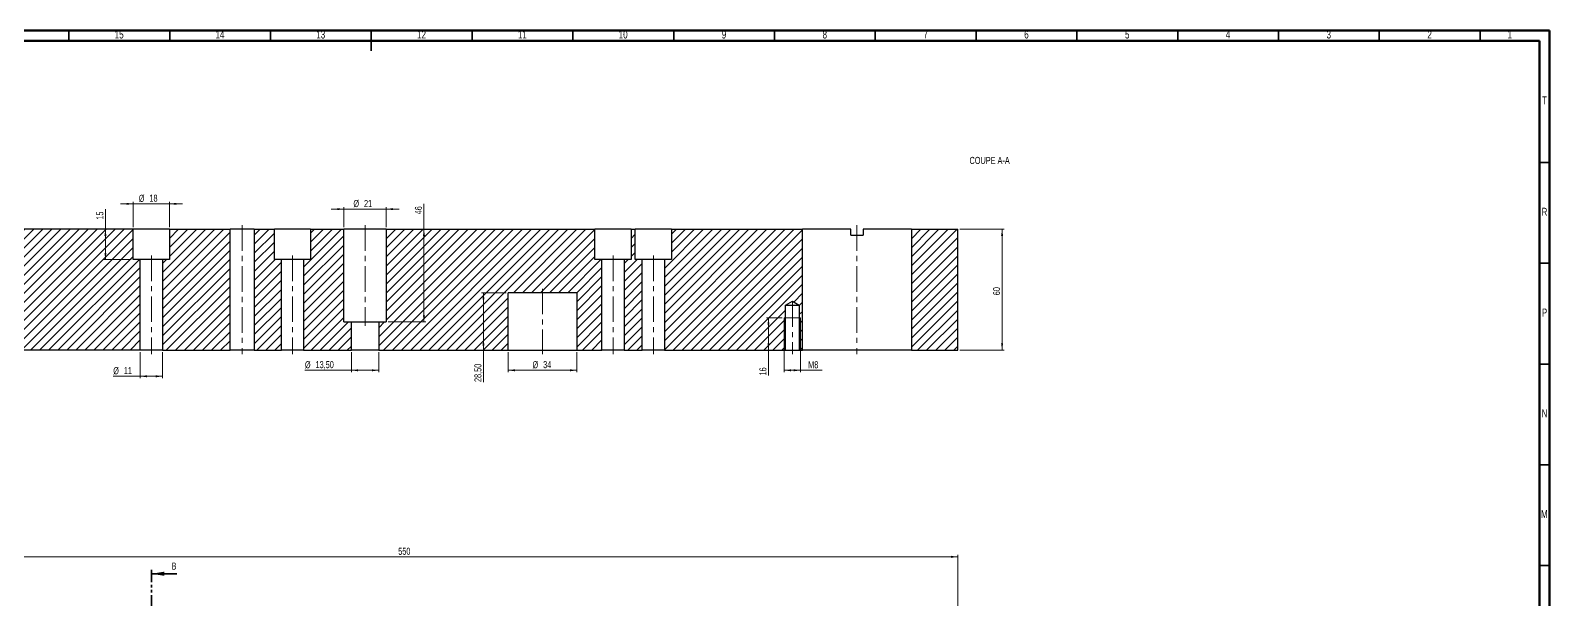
# Model space of a CAD drawing. Header units: millimetres. Extents: x 15 to 1184, y 5 to 836.
# Drawn here: x 430 to 1184, y 554 to 836 of the extents above; entities that cross this region are included whole.
import ezdxf

# ---------------------------------------------------------------- set-up
doc = ezdxf.new("R2010")
doc.units = ezdxf.units.MM
doc.linetypes.add('CENTERX2', pattern=[20.32, 12.7, -2.54, 2.54, -2.54])
doc.linetypes.add('PHANTOM', pattern=[12.7, 6.35, -1.27, 1.27, -1.27, 1.27, -1.27])
doc.styles.add('SLDTEXTSTYLE0', font='TXT', dxfattribs={"width": 0.75})
doc.dimstyles.new('SLDDIMSTYLE2', dxfattribs={"dimtxt": 3.5, "dimasz": 3.302, "dimexe": 0, "dimexo": 0.0625, "dimgap": 0.875, "dimtad": 1, "dimrnd": 1e-09, "dimzin": 12, "dimdsep": 46, "dimtxsty": 'SLDTEXTSTYLE0', "dimsah": 1, "dimcen": 0.09, "dimadec": 0, "dimazin": 3, "dimtfac": 1, "dimtofl": 0, "dimtmove": 0, "dimatfit": 3, "dimfxl": 1, "dimfrac": 2, "dimtolj": 1, "dimtzin": 12, "dimarcsym": 0})
doc.dimstyles.new('SLDDIMSTYLE3', dxfattribs={"dimtxt": 3.5, "dimasz": 3.302, "dimexe": 0, "dimexo": 0.0625, "dimgap": 0.875, "dimtad": 1, "dimrnd": 1e-09, "dimzin": 12, "dimdsep": 46, "dimtxsty": 'SLDTEXTSTYLE0', "dimsah": 1, "dimcen": 0.09, "dimadec": 0, "dimazin": 3, "dimtfac": 1, "dimtmove": 0, "dimatfit": 0, "dimfxl": 1, "dimfrac": 2, "dimtolj": 1, "dimtzin": 12, "dimarcsym": 0})

# ---------------------------------------------------------------- blocks, each defined once
blk = doc.blocks.new('_D_73')
at = {"color": 7, "linetype": 'Continuous', "lineweight": 18}
for p, q in [((340.4, 523.81), (340.4, 575.81)), ((890.4, 574.81), (340.4, 574.81)), ((890.4, 523.81), (890.4, 575.81))]:
    blk.add_line(p, q, dxfattribs=at)
for points in [[(340.4, 574.81), (343.7, 574.3), (343.7, 575.32)], [(890.4, 574.81), (887.1, 575.32), (887.1, 574.3)]]:
    blk.add_solid(points, dxfattribs=at)
at = {"color": 7, "linetype": 'Continuous', "lineweight": 18, "insert": (612.86, 579.32), "char_height": 3.5, "attachment_point": 1, "style": 'SLDTEXTSTYLE0'}
blk.add_mtext('550', dxfattribs=at)
blk = doc.blocks.new('_D_78')
at = {"color": 7, "linetype": 'Continuous', "lineweight": 18}
for p, q in [((667.4, 676.4), (667.4, 666.4)), ((701.4, 676.4), (701.4, 666.4)), ((701.4, 667.4), (667.4, 667.4))]:
    blk.add_line(p, q, dxfattribs=at)
for points in [[(667.4, 667.4), (670.7, 666.89), (670.7, 667.9)], [(701.4, 667.4), (698.1, 667.9), (698.1, 666.89)]]:
    blk.add_solid(points, dxfattribs=at)
at = {"color": 7, "linetype": 'Continuous', "lineweight": 18, "char_height": 3.5, "attachment_point": 1, "style": 'SLDTEXTSTYLE0'}
for s, insert in [('%%c', (679.46, 671.91)), ('34', (684.74, 671.96))]:
    blk.add_mtext(s, dxfattribs=dict(at, insert=insert))
blk = doc.blocks.new('_D_79')
at = {"color": 7, "linetype": 'Continuous', "lineweight": 18}
for p, q in [((666.4, 705.9), (654.13, 705.9)), ((655.13, 677.4), (655.13, 705.9)), ((655.13, 677.4), (655.13, 661.58))]:
    blk.add_line(p, q, dxfattribs=at)
for points in [[(655.13, 705.9), (654.62, 702.59), (655.64, 702.59)], [(655.13, 677.4), (655.64, 680.7), (654.62, 680.7)]]:
    blk.add_solid(points, dxfattribs=at)
at = {"color": 7, "linetype": 'Continuous', "lineweight": 18, "insert": (650.62, 661.58), "char_height": 3.5, "attachment_point": 1, "rotation": 90, "style": 'SLDTEXTSTYLE0'}
blk.add_mtext('28,50', dxfattribs=at)
blk = doc.blocks.new('_D_80')
at = {"color": 7, "linetype": 'Continuous', "lineweight": 18}
for p, q in [((804.36, 692.4), (804.36, 666.4)), ((812.36, 692.4), (812.36, 666.4)), ((812.36, 667.4), (804.36, 667.4)), ((812.36, 667.4), (823.08, 667.4))]:
    blk.add_line(p, q, dxfattribs=at)
for points in [[(804.36, 667.4), (807.66, 666.89), (807.66, 667.9)], [(812.36, 667.4), (809.06, 667.9), (809.06, 666.89)]]:
    blk.add_solid(points, dxfattribs=at)
at = {"color": 7, "linetype": 'Continuous', "lineweight": 18, "insert": (816.2, 671.91), "char_height": 3.5, "attachment_point": 1, "style": 'SLDTEXTSTYLE0'}
blk.add_mtext('M8', dxfattribs=at)
blk = doc.blocks.new('_D_81')
at = {"color": 7, "linetype": 'Continuous', "lineweight": 18}
for p, q in [((803.36, 693.4), (795.51, 693.4)), ((796.51, 677.4), (796.51, 693.4)), ((803.36, 677.4), (795.51, 677.4)), ((796.51, 677.4), (796.51, 664.81))]:
    blk.add_line(p, q, dxfattribs=at)
for points in [[(796.51, 693.4), (796, 690.09), (797.01, 690.09)], [(796.51, 677.4), (797.01, 680.7), (796, 680.7)]]:
    blk.add_solid(points, dxfattribs=at)
at = {"color": 7, "linetype": 'Continuous', "lineweight": 18, "insert": (791.99, 664.81), "char_height": 3.5, "attachment_point": 1, "rotation": 90, "style": 'SLDTEXTSTYLE0'}
blk.add_mtext('16', dxfattribs=at)
blk = doc.blocks.new('_D_82')
at = {"color": 7, "linetype": 'Continuous', "lineweight": 18}
for p, q in [((589.65, 676.4), (589.65, 666.4)), ((603.15, 676.4), (603.15, 666.4)), ((589.65, 667.4), (566.55, 667.4)), ((603.15, 667.4), (589.65, 667.4))]:
    blk.add_line(p, q, dxfattribs=at)
for points in [[(589.65, 667.4), (592.95, 666.89), (592.95, 667.9)], [(603.15, 667.4), (599.85, 667.9), (599.85, 666.89)]]:
    blk.add_solid(points, dxfattribs=at)
at = {"color": 7, "linetype": 'Continuous', "lineweight": 18, "char_height": 3.5, "attachment_point": 1, "style": 'SLDTEXTSTYLE0'}
for s, insert in [('%%c', (566.55, 671.91)), ('13,50', (571.83, 671.96))]:
    blk.add_mtext(s, dxfattribs=dict(at, insert=insert))
blk = doc.blocks.new('_D_83')
at = {"color": 7, "linetype": 'Continuous', "lineweight": 18}
for p, q in [((625.61, 737.4), (625.61, 749.98)), ((625.61, 737.4), (625.61, 691.4)), ((607.9, 691.4), (626.61, 691.4))]:
    blk.add_line(p, q, dxfattribs=at)
for points in [[(625.61, 737.4), (625.1, 734.09), (626.12, 734.09)], [(625.61, 691.4), (626.12, 694.7), (625.1, 694.7)]]:
    blk.add_solid(points, dxfattribs=at)
at = {"color": 7, "linetype": 'Continuous', "lineweight": 18, "insert": (621.1, 744.81), "char_height": 3.5, "attachment_point": 1, "rotation": 90, "style": 'SLDTEXTSTYLE0'}
blk.add_mtext('46', dxfattribs=at)
blk = doc.blocks.new('_D_84')
at = {"color": 7, "linetype": 'Continuous', "lineweight": 18}
for p, q in [((585.9, 747.4), (579.55, 747.4)), ((585.9, 738.4), (585.9, 748.4)), ((585.9, 747.4), (606.9, 747.4)), ((606.9, 738.4), (606.9, 748.4)), ((606.9, 747.4), (613.25, 747.4))]:
    blk.add_line(p, q, dxfattribs=at)
for points in [[(585.9, 747.4), (582.6, 747.9), (582.6, 746.89)], [(606.9, 747.4), (610.2, 746.89), (610.2, 747.9)]]:
    blk.add_solid(points, dxfattribs=at)
at = {"color": 7, "linetype": 'Continuous', "lineweight": 18, "char_height": 3.5, "attachment_point": 1, "style": 'SLDTEXTSTYLE0'}
for s, insert in [('%%c', (590.6, 751.91)), ('21', (595.88, 751.96))]:
    blk.add_mtext(s, dxfattribs=dict(at, insert=insert))
blk = doc.blocks.new('_D_85')
at = {"color": 7, "linetype": 'Continuous', "lineweight": 18}
for p, q in [((891.4, 737.4), (913.4, 737.4)), ((912.4, 677.4), (912.4, 737.4)), ((891.4, 677.4), (913.4, 677.4))]:
    blk.add_line(p, q, dxfattribs=at)
for points in [[(912.4, 737.4), (911.89, 734.09), (912.91, 734.09)], [(912.4, 677.4), (912.91, 680.7), (911.89, 680.7)]]:
    blk.add_solid(points, dxfattribs=at)
at = {"color": 7, "linetype": 'Continuous', "lineweight": 18, "insert": (907.89, 704.65), "char_height": 3.5, "attachment_point": 1, "rotation": 90, "style": 'SLDTEXTSTYLE0'}
blk.add_mtext('60', dxfattribs=at)
blk = doc.blocks.new('_D_86')
at = {"color": 7, "linetype": 'Continuous', "lineweight": 18}
for p, q in [((481.4, 750.01), (475.05, 750.01)), ((481.4, 738.4), (481.4, 751.01)), ((499.4, 750.01), (481.4, 750.01)), ((499.4, 738.4), (499.4, 751.01)), ((499.4, 750.01), (505.75, 750.01))]:
    blk.add_line(p, q, dxfattribs=at)
for points in [[(481.4, 750.01), (478.1, 750.51), (478.1, 749.5)], [(499.4, 750.01), (502.7, 749.5), (502.7, 750.51)]]:
    blk.add_solid(points, dxfattribs=at)
at = {"color": 7, "linetype": 'Continuous', "lineweight": 18, "char_height": 3.5, "attachment_point": 1, "style": 'SLDTEXTSTYLE0'}
for s, insert in [('%%c', (484.14, 754.52)), ('18', (489.42, 754.57))]:
    blk.add_mtext(s, dxfattribs=dict(at, insert=insert))
blk = doc.blocks.new('_D_87')
at = {"color": 7, "linetype": 'Continuous', "lineweight": 18}
for p, q in [((467.6, 737.4), (467.6, 747.34)), ((467.6, 722.4), (467.6, 737.4)), ((480.4, 722.4), (466.6, 722.4))]:
    blk.add_line(p, q, dxfattribs=at)
for points in [[(467.6, 737.4), (467.09, 734.09), (468.11, 734.09)], [(467.6, 722.4), (468.11, 725.7), (467.09, 725.7)]]:
    blk.add_solid(points, dxfattribs=at)
at = {"color": 7, "linetype": 'Continuous', "lineweight": 18, "insert": (463.09, 742.17), "char_height": 3.5, "attachment_point": 1, "rotation": 90, "style": 'SLDTEXTSTYLE0'}
blk.add_mtext('15', dxfattribs=at)
blk = doc.blocks.new('_D_88')
at = {"color": 7, "linetype": 'Continuous', "lineweight": 18}
for p, q in [((484.9, 676.4), (484.9, 663.42)), ((495.9, 676.4), (495.9, 663.42)), ((484.9, 664.42), (471.46, 664.42)), ((484.9, 664.42), (495.9, 664.42))]:
    blk.add_line(p, q, dxfattribs=at)
for points in [[(484.9, 664.42), (488.2, 663.91), (488.2, 664.93)], [(495.9, 664.42), (492.6, 664.93), (492.6, 663.91)]]:
    blk.add_solid(points, dxfattribs=at)
at = {"color": 7, "linetype": 'Continuous', "lineweight": 18, "char_height": 3.5, "attachment_point": 1, "style": 'SLDTEXTSTYLE0'}
for s, insert in [('%%c', (471.46, 668.93)), ('11', (476.74, 668.99))]:
    blk.add_mtext(s, dxfattribs=dict(at, insert=insert))

msp = doc.modelspace()

# ---------------------------------------------------------------- hatches: boundary and pattern name
at = {"linetype": 'Continuous', "lineweight": 18}
h = msp.add_hatch(dxfattribs=at)
h.set_pattern_fill('ANSI31', style=0)
h.paths.add_polyline_path([(417.401, 677.395), (484.901, 677.395), (484.901, 722.395), (481.401, 722.395), (481.401, 737.395), (417.401, 737.395)], flags=0)
h = msp.add_hatch(dxfattribs=at)
h.set_pattern_fill('ANSI31', style=0)
h.paths.add_polyline_path([(499.401, 722.395), (495.901, 722.395), (495.901, 677.395), (529.401, 677.395), (529.401, 737.395), (499.401, 737.395)], flags=0)
h = msp.add_hatch(dxfattribs=at)
h.set_pattern_fill('ANSI31', style=0)
h.paths.add_polyline_path([(541.401, 677.395), (554.901, 677.395), (554.901, 722.395), (551.401, 722.395), (551.401, 737.395), (541.401, 737.395)], flags=0)
h = msp.add_hatch(dxfattribs=at)
h.set_pattern_fill('ANSI31', style=0)
h.paths.add_polyline_path([(585.901, 737.395), (569.401, 737.395), (569.401, 722.395), (565.901, 722.395), (565.901, 677.395), (589.651, 677.395), (589.651, 691.395), (585.901, 691.395)], flags=0)
h = msp.add_hatch(dxfattribs=at)
h.set_pattern_fill('ANSI31', style=0)
h.paths.add_polyline_path([(603.151, 691.395), (603.151, 677.395), (667.401, 677.395), (667.401, 705.895), (701.401, 705.895), (701.401, 677.395), (713.901, 677.395), (713.901, 722.395), (710.401, 722.395), (710.401, 737.395), (606.901, 737.395), (606.901, 691.395)], flags=0)
h = msp.add_hatch(dxfattribs=at)
h.set_pattern_fill('ANSI31', style=0)
h.paths.add_polyline_path([(724.901, 677.395), (733.901, 677.395), (733.901, 722.395), (730.401, 722.395), (730.401, 737.395), (728.401, 737.395), (728.401, 722.395), (724.901, 722.395)], flags=0)
h = msp.add_hatch(dxfattribs=at)
h.set_pattern_fill('ANSI31', style=0)
h.paths.add_polyline_path([(813.401, 737.395), (748.401, 737.395), (748.401, 722.395), (744.901, 722.395), (744.901, 677.395), (804.958, 677.395), (804.958, 699.645), (808.358, 701.688), (811.758, 699.645), (811.758, 677.395), (813.401, 677.395)], flags=0)
h = msp.add_hatch(dxfattribs=at)
h.set_pattern_fill('ANSI31', style=0)
h.paths.add_polyline_path([(867.401, 677.395), (890.401, 677.395), (890.401, 737.395), (867.401, 737.395)], flags=0)

# ---------------------------------------------------------------- linework, layer by layer
at = {"color": 7, "linetype": 'Continuous', "lineweight": 70}
for p, q in [((15, 836), (1184, 836)), ((20, 831), (1179, 831)), ((1179, 831), (1179, 10)), ((1184, 836), (1184, 5))]:
    msp.add_line(p, q, dxfattribs=at)
at = {"color": 7, "linetype": 'Continuous', "lineweight": 35}
for p, q in [((449.5, 831), (449.5, 836)), ((499.5, 831), (499.5, 836)), ((549.5, 831), (549.5, 836)), ((599.5, 836.001), (599.5, 825.999)), ((599.5, 831), (599.5, 836)), ((649.5, 831), (649.5, 836)), ((699.5, 831), (699.5, 836)), ((749.5, 831), (749.5, 836)), ((799.5, 831), (799.5, 836)), ((849.5, 831), (849.5, 836)), ((899.5, 831), (899.5, 836)), ((949.5, 831), (949.5, 836)), ((999.5, 831), (999.5, 836)), ((1049.5, 831), (1049.5, 836)), ((1099.5, 831), (1099.5, 836)), ((1149.5, 831), (1149.5, 836)), ((1179, 770.5), (1184, 770.5)), ((1179, 720.5), (1184, 720.5)), ((1179, 670.5), (1184, 670.5)), ((1179, 620.5), (1184, 620.5)), ((503.101, 566.412), (490.401, 566.412)), ((1179, 570.5), (1184, 570.5))]:
    msp.add_line(p, q, dxfattribs=at)
at = {"color": 7, "linetype": 'CENTERX2', "lineweight": 18}
for p, q in [((535.401, 739.395), (535.401, 675.395)), ((596.401, 739.395), (596.401, 689.395)), ((840.401, 739.395), (840.401, 675.395)), ((490.401, 724.395), (490.401, 675.395)), ((560.401, 724.395), (560.401, 675.395)), ((719.401, 724.395), (719.401, 675.395)), ((739.401, 724.395), (739.401, 675.395)), ((684.401, 707.895), (684.401, 675.395)), ((808.358, 701.645), (808.358, 675.395))]:
    msp.add_line(p, q, dxfattribs=at)
at = {"color": 7, "linetype": 'Continuous', "lineweight": 25}
for p, q in [((481.401, 737.395), (417.401, 737.395)), ((481.401, 722.395), (481.401, 737.395)), ((499.401, 737.395), (481.401, 737.395)), ((499.401, 737.395), (499.401, 722.395)), ((499.401, 737.395), (529.401, 737.395)), ((529.401, 677.395), (529.401, 737.395)), ((541.401, 737.395), (529.401, 737.395)), ((541.401, 737.395), (541.401, 677.395)), ((541.401, 737.395), (551.401, 737.395)), ((551.401, 722.395), (551.401, 737.395)), ((569.401, 737.395), (551.401, 737.395)), ((569.401, 737.395), (569.401, 722.395)), ((569.401, 737.395), (585.901, 737.395)), ((585.901, 691.395), (585.901, 737.395)), ((606.901, 737.395), (585.901, 737.395)), ((606.901, 737.395), (606.901, 691.395)), ((606.901, 737.395), (710.401, 737.395)), ((710.401, 722.395), (710.401, 737.395)), ((728.401, 737.395), (710.401, 737.395)), ((728.401, 737.395), (728.401, 722.395)), ((728.401, 737.395), (730.401, 737.395)), ((730.401, 722.395), (730.401, 737.395)), ((748.401, 737.395), (730.401, 737.395)), ((748.401, 737.395), (748.401, 722.395)), ((748.401, 737.395), (813.401, 737.395)), ((813.401, 677.395), (813.401, 737.395)), ((837.401, 737.395), (813.401, 737.395)), ((837.401, 734.395), (837.401, 737.395)), ((837.401, 734.395), (843.401, 734.395)), ((843.401, 737.395), (843.401, 734.395)), ((867.401, 737.395), (843.401, 737.395)), ((867.401, 737.395), (867.401, 677.395)), ((867.401, 737.395), (890.401, 737.395)), ((890.401, 677.395), (890.401, 737.395)), ((484.901, 722.395), (481.401, 722.395)), ((484.901, 677.395), (484.901, 722.395)), ((495.901, 722.395), (484.901, 722.395)), ((495.901, 722.395), (495.901, 677.395)), ((499.401, 722.395), (495.901, 722.395)), ((554.901, 722.395), (551.401, 722.395)), ((554.901, 677.395), (554.901, 722.395)), ((565.901, 722.395), (554.901, 722.395)), ((565.901, 722.395), (565.901, 677.395)), ((569.401, 722.395), (565.901, 722.395)), ((713.901, 722.395), (710.401, 722.395)), ((713.901, 677.395), (713.901, 722.395)), ((724.901, 722.395), (713.901, 722.395)), ((724.901, 722.395), (724.901, 677.395)), ((728.401, 722.395), (724.901, 722.395)), ((733.901, 722.395), (730.401, 722.395)), ((733.901, 677.395), (733.901, 722.395)), ((744.901, 722.395), (733.901, 722.395)), ((744.901, 722.395), (744.901, 677.395)), ((748.401, 722.395), (744.901, 722.395)), ((667.401, 677.395), (667.401, 705.895)), ((701.401, 705.895), (667.401, 705.895)), ((701.401, 705.895), (701.401, 677.395)), ((804.958, 699.645), (808.358, 701.688)), ((808.358, 701.688), (811.758, 699.645)), ((804.958, 677.395), (804.958, 699.645)), ((804.958, 699.645), (811.758, 699.645)), ((811.758, 699.645), (811.758, 677.395)), ((585.901, 691.395), (589.651, 691.395)), ((589.651, 677.395), (589.651, 691.395)), ((589.651, 691.395), (603.151, 691.395)), ((603.151, 691.395), (606.901, 691.395)), ((603.151, 691.395), (603.151, 677.395)), ((484.901, 677.395), (417.401, 677.395)), ((495.901, 677.395), (484.901, 677.395)), ((495.901, 677.395), (529.401, 677.395)), ((541.401, 677.395), (529.401, 677.395)), ((541.401, 677.395), (554.901, 677.395)), ((565.901, 677.395), (554.901, 677.395)), ((565.901, 677.395), (589.651, 677.395)), ((603.151, 677.395), (589.651, 677.395)), ((603.151, 677.395), (667.401, 677.395)), ((667.401, 677.395), (701.401, 677.395)), ((701.401, 677.395), (713.901, 677.395)), ((724.901, 677.395), (713.901, 677.395)), ((724.901, 677.395), (733.901, 677.395)), ((744.901, 677.395), (733.901, 677.395)), ((744.901, 677.395), (804.958, 677.395)), ((804.958, 677.395), (811.758, 677.395)), ((811.758, 677.395), (813.401, 677.395)), ((867.401, 677.395), (813.401, 677.395)), ((867.401, 677.395), (890.401, 677.395))]:
    msp.add_line(p, q, dxfattribs=at)
at = {"color": 7, "linetype": 'Continuous', "lineweight": 18}
for p, q in [((804.358, 677.395), (804.358, 693.395)), ((804.358, 693.395), (804.958, 693.395)), ((811.758, 693.395), (804.958, 693.395)), ((811.758, 693.395), (812.358, 693.395)), ((812.358, 693.395), (812.358, 677.395))]:
    msp.add_line(p, q, dxfattribs=at)
at = {"color": 7, "linetype": 'PHANTOM', "lineweight": 35}
msp.add_line((490.401, 346.265), (490.401, 568.412), dxfattribs=at)
at = {"color": 7, "linetype": 'Continuous', "lineweight": 35}
msp.add_solid([(490.401, 566.412), (496.751, 565.396), (496.751, 567.428)], dxfattribs=at)

# ---------------------------------------------------------------- texts
at = {"color": 7, "linetype": 'Continuous', "lineweight": 0, "attachment_point": 2, "style": 'SLDTEXTSTYLE0'}
for s, insert, char_height in [('15', (474.42, 836.06), 3.9688), ('14', (524.42, 836.06), 3.9688), ('13', (574.42, 836.06), 3.9688), ('12', (624.42, 836.06), 3.9688), ('11', (674.42, 836.06), 3.9688), ('10', (724.42, 836.06), 3.9688), ('9', (774.46, 836.06), 3.969), ('8', (824.46, 836.06), 3.969), ('7', (874.46, 836.06), 3.969), ('6', (924.46, 836.06), 3.969), ('5', (974.46, 836.06), 3.969), ('4', (1024.46, 836.06), 3.969), ('3', (1074.46, 836.06), 3.969), ('2', (1124.46, 836.06), 3.969), ('1', (1164.21, 836.06), 3.969), ('T', (1181.488, 803.31), 3.969), ('COUPE A-A', (906.209, 773.317), 3.5), ('R', (1181.444, 748.06), 3.969), ('P', (1181.485, 698.06), 3.969), ('N', (1181.464, 648.06), 3.969), ('M', (1181.362, 598.06), 3.969)]:
    msp.add_mtext(s, dxfattribs=dict(at, insert=insert, char_height=char_height))
at = {"color": 7, "linetype": 'Continuous', "insert": (500.424, 571.969), "char_height": 3.5, "attachment_point": 1, "style": 'SLDTEXTSTYLE0'}
msp.add_mtext('B', dxfattribs=at)

# ---------------------------------------------------------------- dimensions: what is measured, and where the dimension line sits
at = {"color": 7, "linetype": 'Continuous', "lineweight": 18}
for base, p1, p2, text, dimstyle, picture, middle in [((481.401, 750.005), (499.401, 737.395), (481.401, 737.395), '%%c<>', 'SLDDIMSTYLE3', '_D_86', (489.364, 750.005)), ((606.901, 747.395), (585.901, 737.395), (606.901, 737.395), '%%c<>', 'SLDDIMSTYLE3', '_D_84', (595.827, 747.395)), ((804.358, 667.395), (812.358, 693.395), (804.358, 693.395), 'M8', 'SLDDIMSTYLE2', '_D_80', (819.639, 667.395)), ((495.901, 664.423), (484.901, 677.395), (495.901, 677.395), '%%c<>', 'SLDDIMSTYLE2', '_D_88', (476.685, 664.423)), ((589.651, 667.395), (603.151, 677.395), (589.651, 677.395), '%%c<>', 'SLDDIMSTYLE2', '_D_82', (575.008, 667.395)), ((667.401, 667.395), (701.401, 677.395), (667.401, 677.395), '%%c<>', 'SLDDIMSTYLE2', '_D_78', (684.69, 667.395))]:
    dim = msp.add_linear_dim(base=base, p1=p1, p2=p2, text=text, dimstyle=dimstyle, dxfattribs=at)
    dim.commit()
    dim.dimension.update_dxf_attribs({"geometry": picture, "text_midpoint": middle, "dimtype": 160})
for base, p1, p2, picture, middle in [((467.598, 737.395), (481.401, 722.395), (481.401, 737.395), '_D_87', (467.598, 744.754)), ((625.611, 691.395), (606.901, 737.395), (606.901, 691.395), '_D_83', (625.611, 747.395)), ((912.401, 737.395), (890.401, 677.395), (890.401, 737.395), '_D_85', (912.401, 707.236)), ((655.13, 705.895), (667.401, 677.395), (667.401, 705.895), '_D_79', (655.13, 667.395)), ((796.506, 693.395), (804.358, 677.395), (804.358, 693.395), '_D_81', (796.506, 667.395))]:
    dim = msp.add_linear_dim(base=base, p1=p1, p2=p2, angle=90, dimstyle='SLDDIMSTYLE2', dxfattribs=at)
    dim.commit()
    dim.dimension.update_dxf_attribs({"geometry": picture, "text_midpoint": middle, "dimtype": 160})
dim = msp.add_linear_dim(base=(340.401, 574.812), p1=(890.401, 522.812), p2=(340.401, 522.812), dimstyle='SLDDIMSTYLE2', dxfattribs=at)
dim.commit()
dim.dimension.update_dxf_attribs({"geometry": '_D_73', "text_midpoint": (616.734, 574.812), "dimtype": 160})

doc.saveas('drawing.dxf')
